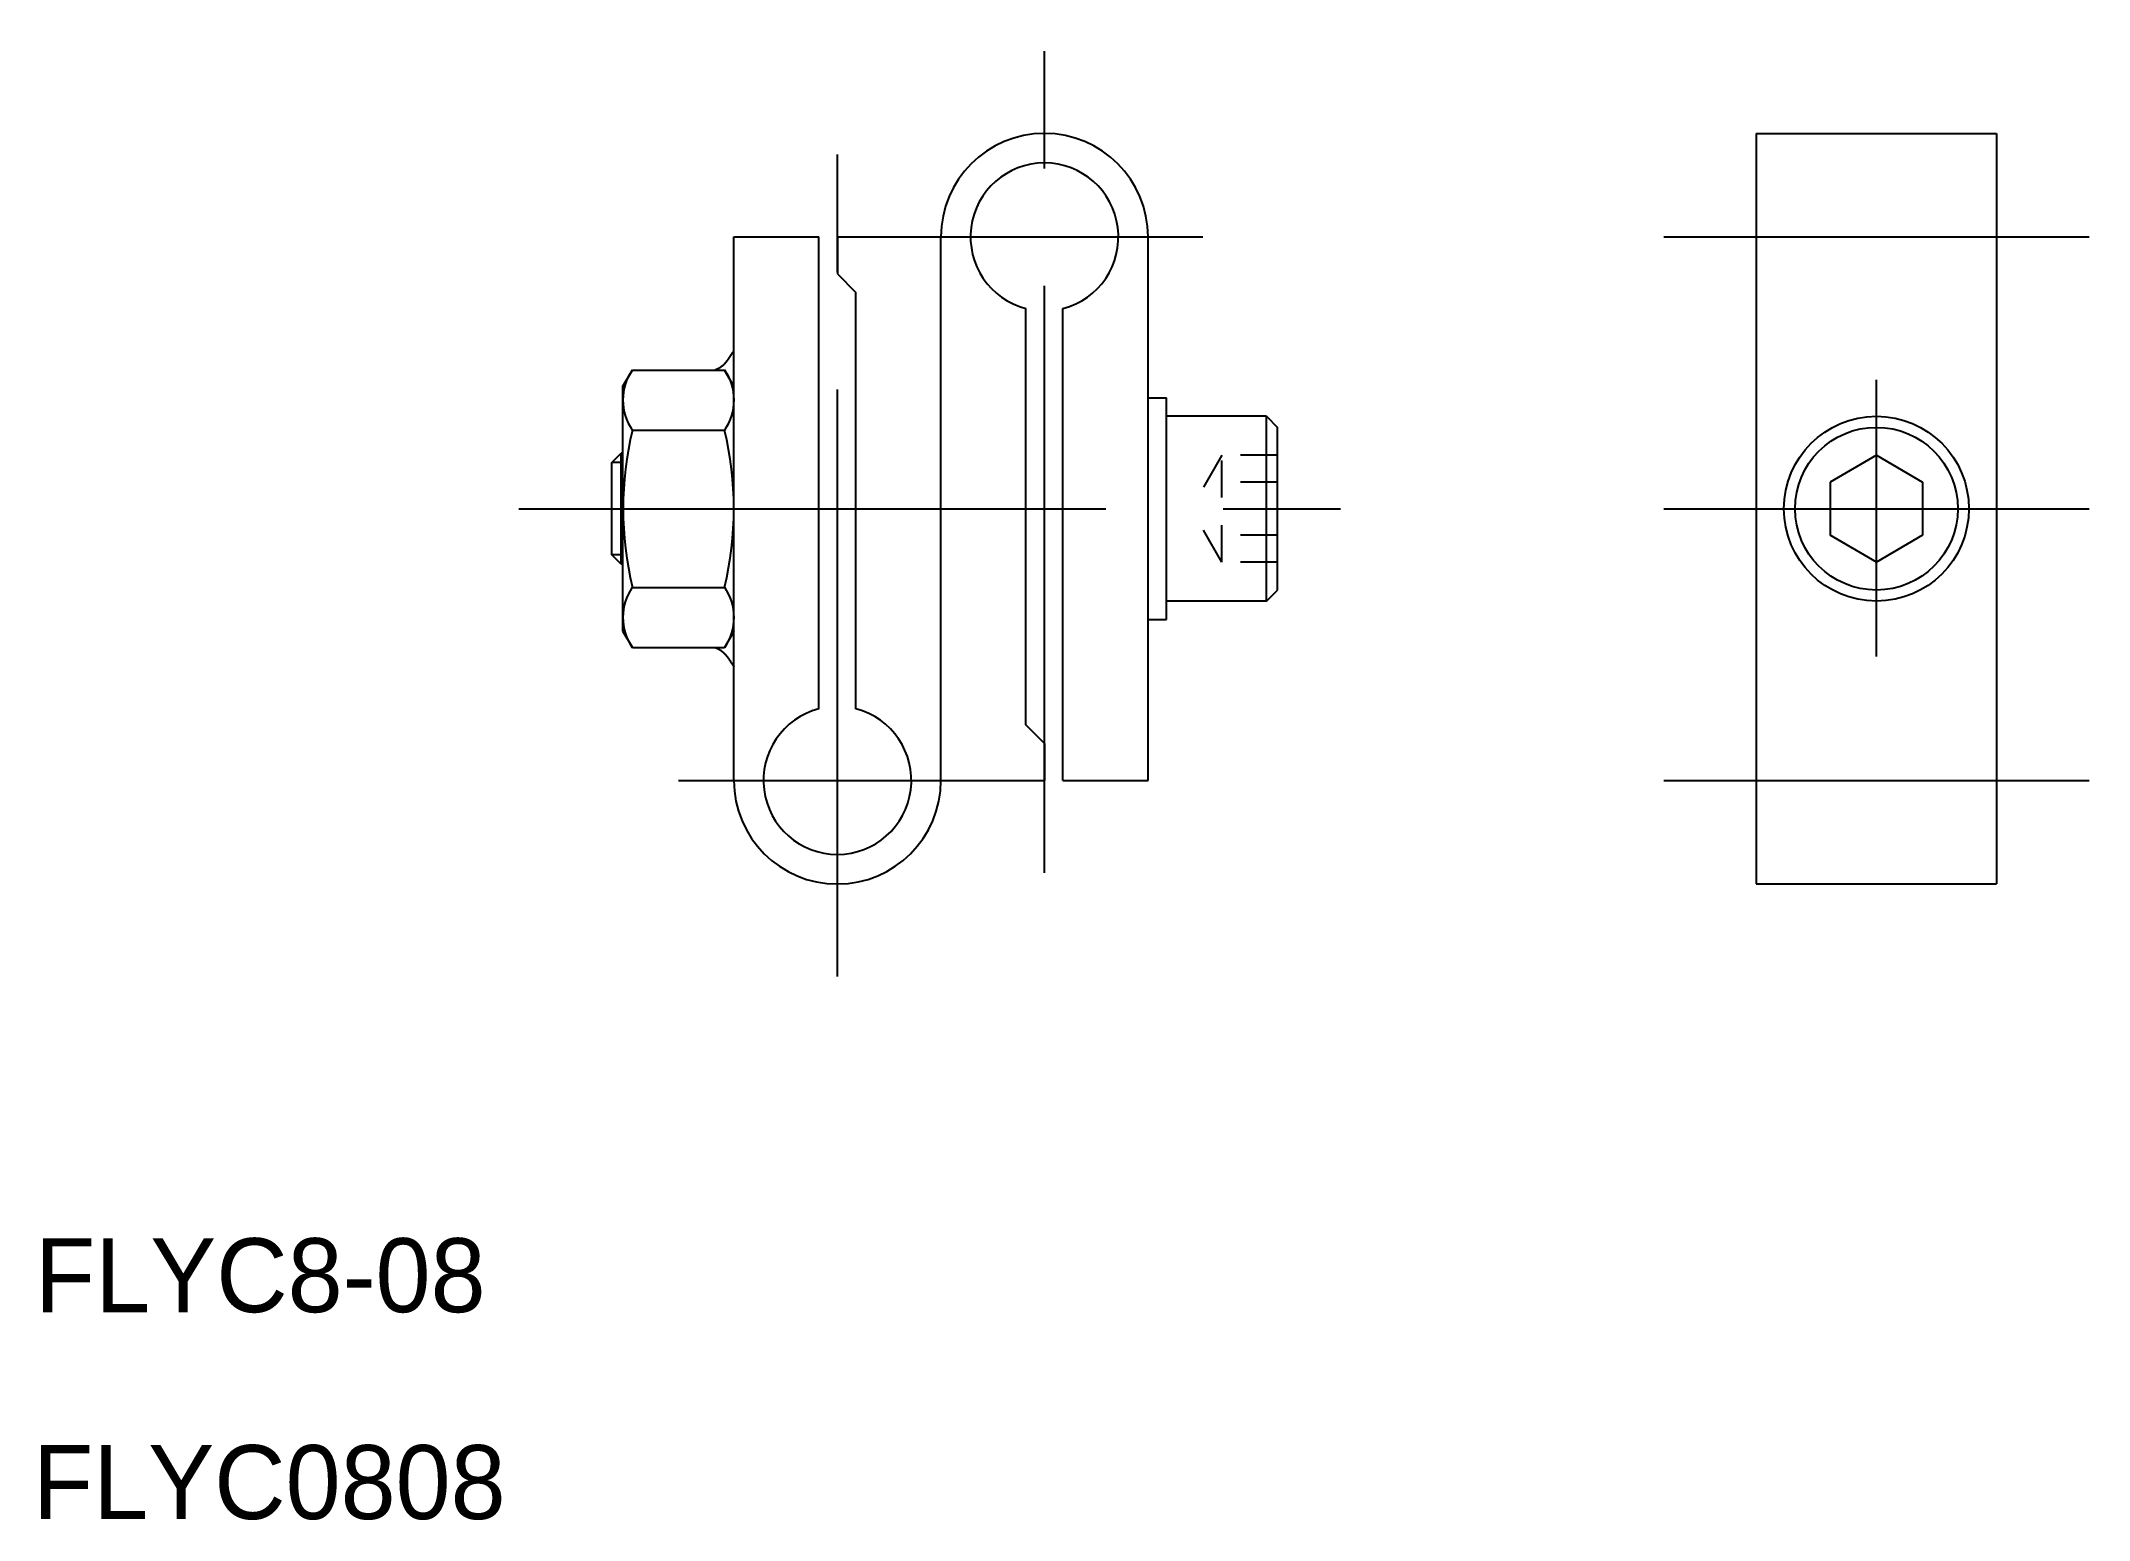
# Model space of a CAD drawing. Extents: x 431 to 541, y 597 to 677.
import ezdxf

# ---------------------------------------------------------------- set-up
doc = ezdxf.new("R2010")
doc.units = 0
doc.linetypes.add('CENTER', pattern=[50.8, 31.75, -6.35, 6.35, -6.35])
doc.linetypes.add('DASHED', pattern=[3.5, 2, -1.5])
doc.layers.get('0').update_dxf_attribs({"linetype": 'CONTINUOUS'})
doc.layers.add('CENTER', color=1, linetype='CENTER')

msp = doc.modelspace()

# ---------------------------------------------------------------- linework, layer by layer
at = {"color": 7, "linetype": 'CONTINUOUS'}
for p, q in [((523.5, 671.57), (536.5, 671.57)), ((523.5, 671.57), (523.5, 630.97)), ((536.5, 671.57), (536.5, 630.97)), ((468.2, 665.97), (472.8, 665.97)), ((468.2, 636.57), (468.2, 665.97)), ((472.8, 640.44), (472.8, 665.97)), ((473.8, 665.97), (479.4, 665.97)), ((473.8, 665.97), (473.8, 663.97)), ((479.4, 636.57), (479.4, 665.97)), ((490.6, 636.57), (490.6, 665.97)), ((473.8, 663.97), (474.8, 662.97)), ((474.8, 640.44), (474.8, 662.97)), ((484, 639.57), (484, 662.1)), ((486, 636.57), (486, 662.1)), ((462.2, 657.9), (462.71, 658.77)), ((462.71, 658.77), (467.7, 658.77)), ((468.2, 657.9), (467.7, 658.77)), ((462.2, 644.63), (462.2, 657.9)), ((468.2, 644.63), (468.2, 657.9)), ((490.6, 657.27), (491.6, 657.27)), ((491.6, 645.27), (491.6, 657.27)), ((497, 656.27), (491.6, 656.27)), ((497, 646.27), (497, 656.27)), ((462.71, 655.52), (467.7, 655.52)), ((497.6, 646.87), (497.6, 655.67)), ((461.6, 653.77), (462.1, 654.27)), ((461.6, 648.77), (461.6, 653.77)), ((462.2, 654.27), (462.1, 654.27)), ((462.1, 648.27), (462.1, 654.27)), ((530, 654.16), (527.5, 652.71)), ((530, 654.16), (532.5, 652.71)), ((527.5, 652.71), (527.5, 649.83)), ((532.5, 652.71), (532.5, 649.83)), ((530, 648.38), (527.5, 649.83)), ((532.5, 649.83), (530, 648.38)), ((462.1, 648.27), (461.6, 648.77)), ((462.2, 648.27), (462.1, 648.27)), ((462.71, 647.01), (467.7, 647.01)), ((497, 646.27), (491.6, 646.27)), ((490.6, 645.27), (491.6, 645.27)), ((462.2, 644.63), (462.71, 643.76)), ((462.71, 643.76), (467.7, 643.76)), ((468.2, 644.63), (467.7, 643.76)), ((485, 638.57), (484, 639.57)), ((485, 638.57), (485, 636.57)), ((479.4, 636.57), (485, 636.57)), ((486, 636.57), (490.6, 636.57)), ((523.5, 636.57), (536.5, 636.57)), ((523.5, 630.97), (536.5, 630.97))]:
    msp.add_line(p, q, dxfattribs=at)
for p, q in [((497, 656.27), (497.6, 655.67)), ((494.3, 646.27), (494.3, 646.27)), ((495.65, 646.27), (495.65, 646.27)), ((497, 646.27), (497.6, 646.87))]:
    msp.add_line(p, q)
at = {"color": 3, "linetype": 'CONTINUOUS'}
for p, q in [((462.2, 653.77), (461.6, 653.77)), ((462.2, 648.77), (461.6, 648.77))]:
    msp.add_line(p, q, dxfattribs=at)
at = {"color": 3, "linetype": 'DASHED'}
for p, q in [((494.6, 654.16), (492.94, 651.27)), ((497.6, 654.16), (494.6, 654.16)), ((494.6, 648.38), (494.6, 654.16)), ((497.6, 652.71), (494.6, 652.71)), ((494.6, 648.38), (492.94, 651.27)), ((497.6, 649.83), (494.6, 649.83)), ((497.6, 648.38), (494.6, 648.38))]:
    msp.add_line(p, q, dxfattribs=at)
at = {"color": 7}
for points in [[(467.18, 658.77, 0), (467.19, 658.78, 0), (467.19, 658.78, 0), (467.2, 658.78, 0), (467.21, 658.78, 0), (467.21, 658.79, 0), (467.22, 658.79, 0), (467.23, 658.79, 0), (467.23, 658.79, 0), (467.24, 658.8, 0), (467.25, 658.8, 0), (467.25, 658.8, 0), (467.26, 658.81, 0), (467.27, 658.81, 0), (467.27, 658.81, 0), (467.28, 658.82, 0), (467.29, 658.82, 0), (467.3, 658.82, 0), (467.3, 658.83, 0), (467.31, 658.83, 0), (467.32, 658.83, 0), (467.32, 658.84, 0), (467.33, 658.84, 0), (467.34, 658.84, 0), (467.34, 658.85, 0), (467.35, 658.85, 0), (467.36, 658.85, 0), (467.36, 658.86, 0), (467.37, 658.86, 0), (467.38, 658.86, 0), (467.38, 658.87, 0), (467.39, 658.87, 0), (467.4, 658.88, 0), (467.4, 658.88, 0), (467.41, 658.88, 0), (467.42, 658.89, 0), (467.43, 658.89, 0), (467.43, 658.89, 0), (467.44, 658.9, 0), (467.45, 658.9, 0), (467.45, 658.91, 0), (467.46, 658.91, 0), (467.47, 658.92, 0), (467.47, 658.92, 0), (467.48, 658.93, 0), (467.49, 658.93, 0), (467.49, 658.93, 0), (467.5, 658.94, 0), (467.51, 658.95, 0), (467.51, 658.95, 0), (467.52, 658.96, 0), (467.53, 658.96, 0), (467.53, 658.97, 0), (467.54, 658.97, 0), (467.55, 658.98, 0), (467.55, 658.98, 0), (467.56, 658.99, 0), (467.57, 658.99, 0), (467.57, 659, 0), (467.58, 659, 0), (467.59, 659.01, 0), (467.59, 659.01, 0), (467.6, 659.02, 0), (467.61, 659.02, 0), (467.61, 659.03, 0), (467.62, 659.04, 0), (467.63, 659.04, 0), (467.63, 659.05, 0), (467.64, 659.05, 0), (467.65, 659.06, 0), (467.65, 659.07, 0), (467.66, 659.07, 0), (467.67, 659.08, 0), (467.67, 659.09, 0), (467.68, 659.09, 0), (467.69, 659.1, 0), (467.69, 659.11, 0), (467.7, 659.11, 0), (467.71, 659.12, 0), (467.71, 659.13, 0), (467.72, 659.13, 0), (467.72, 659.14, 0), (467.73, 659.15, 0), (467.74, 659.15, 0), (467.75, 659.16, 0), (467.75, 659.17, 0), (467.76, 659.18, 0), (467.76, 659.18, 0), (467.77, 659.19, 0), (467.78, 659.2, 0), (467.78, 659.21, 0), (467.79, 659.22, 0), (467.8, 659.22, 0), (467.8, 659.23, 0), (467.81, 659.24, 0), (467.82, 659.25, 0), (467.82, 659.26, 0), (467.83, 659.26, 0), (467.83, 659.27, 0), (467.84, 659.28, 0), (467.85, 659.29, 0), (467.85, 659.3, 0), (467.86, 659.31, 0), (467.87, 659.32, 0), (467.87, 659.33, 0), (467.88, 659.33, 0), (467.89, 659.34, 0), (467.89, 659.35, 0), (467.9, 659.36, 0), (467.9, 659.37, 0), (467.91, 659.38, 0), (467.92, 659.39, 0), (467.92, 659.4, 0), (467.93, 659.41, 0), (467.94, 659.42, 0), (467.94, 659.42, 0), (467.95, 659.43, 0), (467.95, 659.44, 0), (467.96, 659.45, 0), (467.97, 659.46, 0), (467.97, 659.47, 0), (467.98, 659.48, 0), (467.99, 659.49, 0), (467.99, 659.5, 0), (468, 659.51, 0), (468, 659.52, 0), (468.01, 659.53, 0), (468.02, 659.54, 0), (468.02, 659.55, 0), (468.03, 659.55, 0), (468.03, 659.57, 0), (468.04, 659.57, 0), (468.05, 659.58, 0), (468.05, 659.59, 0), (468.06, 659.6, 0), (468.06, 659.61, 0), (468.07, 659.62, 0), (468.08, 659.63, 0), (468.08, 659.64, 0), (468.09, 659.65, 0), (468.09, 659.65, 0), (468.1, 659.66, 0), (468.11, 659.67, 0), (468.11, 659.68, 0), (468.12, 659.69, 0), (468.12, 659.7, 0), (468.13, 659.71, 0), (468.13, 659.72, 0), (468.14, 659.72, 0), (468.15, 659.73, 0), (468.15, 659.74, 0), (468.16, 659.75, 0), (468.16, 659.76, 0), (468.17, 659.76, 0), (468.18, 659.77, 0), (468.18, 659.78, 0), (468.19, 659.79, 0), (468.19, 659.79, 0), (468.2, 659.8, 0), (468.2, 659.81, 0)], [(467.18, 643.76, 0), (467.19, 643.76, 0), (467.19, 643.76, 0), (467.2, 643.76, 0), (467.21, 643.75, 0), (467.21, 643.75, 0), (467.22, 643.75, 0), (467.23, 643.75, 0), (467.23, 643.74, 0), (467.24, 643.74, 0), (467.25, 643.74, 0), (467.25, 643.73, 0), (467.26, 643.73, 0), (467.27, 643.73, 0), (467.27, 643.73, 0), (467.28, 643.72, 0), (467.29, 643.72, 0), (467.3, 643.72, 0), (467.3, 643.71, 0), (467.31, 643.71, 0), (467.32, 643.71, 0), (467.32, 643.7, 0), (467.33, 643.7, 0), (467.34, 643.7, 0), (467.34, 643.69, 0), (467.35, 643.69, 0), (467.36, 643.68, 0), (467.36, 643.68, 0), (467.37, 643.68, 0), (467.38, 643.67, 0), (467.38, 643.67, 0), (467.39, 643.67, 0), (467.4, 643.66, 0), (467.4, 643.66, 0), (467.41, 643.65, 0), (467.42, 643.65, 0), (467.43, 643.65, 0), (467.43, 643.64, 0), (467.44, 643.64, 0), (467.45, 643.63, 0), (467.45, 643.63, 0), (467.46, 643.62, 0), (467.47, 643.62, 0), (467.47, 643.62, 0), (467.48, 643.61, 0), (467.49, 643.61, 0), (467.49, 643.6, 0), (467.5, 643.6, 0), (467.51, 643.59, 0), (467.51, 643.59, 0), (467.52, 643.58, 0), (467.53, 643.58, 0), (467.53, 643.57, 0), (467.54, 643.57, 0), (467.55, 643.56, 0), (467.55, 643.56, 0), (467.56, 643.55, 0), (467.57, 643.55, 0), (467.57, 643.54, 0), (467.58, 643.53, 0), (467.59, 643.53, 0), (467.59, 643.52, 0), (467.6, 643.52, 0), (467.61, 643.51, 0), (467.61, 643.51, 0), (467.62, 643.5, 0), (467.63, 643.49, 0), (467.63, 643.49, 0), (467.64, 643.48, 0), (467.65, 643.48, 0), (467.65, 643.47, 0), (467.66, 643.46, 0), (467.67, 643.46, 0), (467.67, 643.45, 0), (467.68, 643.44, 0), (467.69, 643.44, 0), (467.69, 643.43, 0), (467.7, 643.42, 0), (467.71, 643.42, 0), (467.71, 643.41, 0), (467.72, 643.4, 0), (467.72, 643.4, 0), (467.73, 643.39, 0), (467.74, 643.38, 0), (467.75, 643.37, 0), (467.75, 643.37, 0), (467.76, 643.36, 0), (467.76, 643.35, 0), (467.77, 643.35, 0), (467.78, 643.34, 0), (467.78, 643.33, 0), (467.79, 643.32, 0), (467.8, 643.31, 0), (467.8, 643.3, 0), (467.81, 643.3, 0), (467.82, 643.29, 0), (467.82, 643.28, 0), (467.83, 643.27, 0), (467.83, 643.26, 0), (467.84, 643.26, 0), (467.85, 643.25, 0), (467.85, 643.24, 0), (467.86, 643.23, 0), (467.87, 643.22, 0), (467.87, 643.21, 0), (467.88, 643.2, 0), (467.89, 643.2, 0), (467.89, 643.19, 0), (467.9, 643.18, 0), (467.9, 643.17, 0), (467.91, 643.16, 0), (467.92, 643.15, 0), (467.92, 643.14, 0), (467.93, 643.13, 0), (467.94, 643.12, 0), (467.94, 643.11, 0), (467.95, 643.1, 0), (467.95, 643.09, 0), (467.96, 643.09, 0), (467.97, 643.08, 0), (467.97, 643.07, 0), (467.98, 643.06, 0), (467.99, 643.05, 0), (467.99, 643.04, 0), (468, 643.03, 0), (468, 643.02, 0), (468.01, 643.01, 0), (468.02, 643, 0), (468.02, 642.99, 0), (468.03, 642.98, 0), (468.03, 642.97, 0), (468.04, 642.96, 0), (468.05, 642.95, 0), (468.05, 642.95, 0), (468.06, 642.94, 0), (468.06, 642.93, 0), (468.07, 642.92, 0), (468.08, 642.91, 0), (468.08, 642.9, 0), (468.09, 642.89, 0), (468.09, 642.88, 0), (468.1, 642.87, 0), (468.11, 642.86, 0), (468.11, 642.86, 0), (468.12, 642.85, 0), (468.12, 642.84, 0), (468.13, 642.83, 0), (468.13, 642.82, 0), (468.14, 642.81, 0), (468.15, 642.8, 0), (468.15, 642.8, 0), (468.16, 642.79, 0), (468.16, 642.78, 0), (468.17, 642.77, 0), (468.18, 642.76, 0), (468.18, 642.76, 0), (468.19, 642.75, 0), (468.19, 642.74, 0), (468.2, 642.73, 0), (468.2, 642.73, 0)]]:
    msp.add_polyline3d(points, dxfattribs=at)
at = {"color": 7, "linetype": 'CONTINUOUS'}
for radius in [5, 4.4]:
    msp.add_circle((530, 651.27), radius, dxfattribs=at)
for centre, radius, start, end in [((485, 665.97), 5.6, 0, 180), ((485, 665.97), 4, 284.4775, 255.5225), ((465.08, 657.15), 2.88, 145.6157, 214.3843), ((465.33, 657.15), 2.88, 325.6157, 34.3843), ((480.47, 651.27), 18.26, 166.5239, 193.4761), ((449.94, 651.27), 18.26, 346.5239, 13.4761), ((465.08, 645.39), 2.88, 145.6157, 214.3843), ((465.33, 645.39), 2.88, 325.6157, 34.3843), ((473.8, 636.57), 4, 104.4775, 75.5225), ((473.8, 636.57), 5.6, 180, 0)]:
    msp.add_arc(centre, radius, start, end, dxfattribs=at)
at = {"layer": 'CENTER', "color": 1, "linetype": 'CENTER'}
for p, q in [((485, 631.57), (485, 676.57)), ((473.8, 625.97), (473.8, 670.97)), ((476.4, 665.97), (493.56, 665.97)), ((518.5, 665.97), (541.5, 665.97)), ((530, 643.27), (530, 658.24)), ((456.56, 651.27), (503.6, 651.27)), ((518.5, 651.27), (541.5, 651.27)), ((465.2, 636.57), (482.4, 636.57)), ((518.5, 636.57), (541.5, 636.57))]:
    msp.add_line(p, q, dxfattribs=at)

# ---------------------------------------------------------------- texts
at = {"color": 7, "linetype": 'CONTINUOUS'}
for s, p in [('FLYC8-08', (430.39, 607.81)), ('FLYC0808', (430.28, 596.62))]:
    msp.add_text(s, height=4, dxfattribs=at).set_placement(p)

doc.saveas('drawing.dxf')
